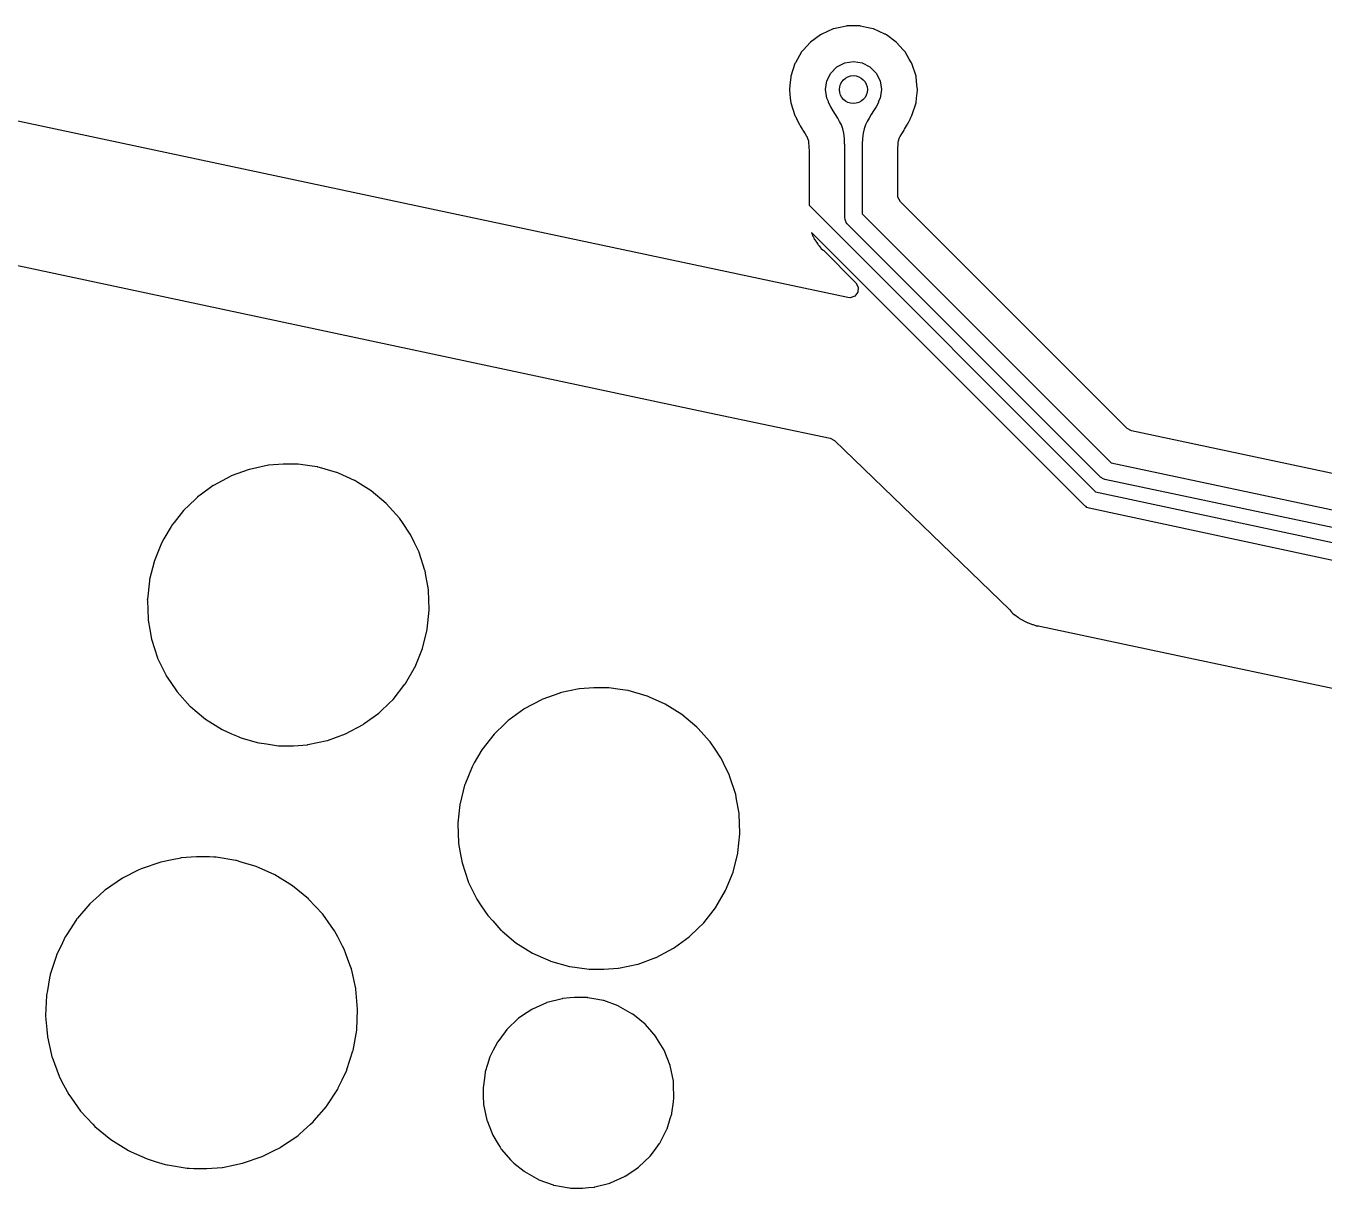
# Model space of a CAD drawing. Extents: x 1.4 to 9.87, y -6.25 to -1.8.
# Drawn here: x 4.173 to 4.902, y -3.064 to -2.411 of the extents above; entities that cross this region are included whole.
import ezdxf

# ---------------------------------------------------------------- set-up
doc = ezdxf.new("R2010")
doc.units = 0
doc.header["$MEASUREMENT"] = 0
doc.layers.add('BLACK', color=7, linetype='CONTINUOUS')

msp = doc.modelspace()

# ---------------------------------------------------------------- linework, layer by layer
at = {"layer": 'BLACK', "linetype": 'CONTINUOUS'}
for p, q in [((4.62641, -2.41299), (4.62001, -2.41584)), ((4.62664, -2.41288), (4.62641, -2.41299)), ((4.62641, -2.41299), (4.62641, -2.41299)), ((4.63032, -2.4121), (4.62664, -2.41288)), ((4.63374, -2.41138), (4.63032, -2.4121)), ((4.634, -2.41132), (4.63374, -2.41138)), ((4.63374, -2.41138), (4.63374, -2.41138)), ((4.64152, -2.41132), (4.634, -2.41132)), ((4.64177, -2.41138), (4.64152, -2.41132)), ((4.64519, -2.4121), (4.64177, -2.41138)), ((4.64177, -2.41138), (4.64177, -2.41138)), ((4.64887, -2.41288), (4.64519, -2.4121)), ((4.64911, -2.41299), (4.64887, -2.41288)), ((4.6555, -2.41584), (4.64911, -2.41299)), ((4.64911, -2.41299), (4.64911, -2.41299)), ((4.61352, -2.42056), (4.60974, -2.42475)), ((4.61369, -2.42036), (4.61352, -2.42056)), ((4.61352, -2.42056), (4.61352, -2.42056)), ((4.61919, -2.41637), (4.61369, -2.42036)), ((4.61957, -2.4161), (4.61919, -2.41637)), ((4.61978, -2.41594), (4.61957, -2.4161)), ((4.61957, -2.4161), (4.61957, -2.4161)), ((4.62001, -2.41584), (4.61978, -2.41594)), ((4.62001, -2.41584), (4.62001, -2.41584)), ((4.65574, -2.41594), (4.6555, -2.41584)), ((4.6555, -2.41584), (4.6555, -2.41584)), ((4.65595, -2.4161), (4.65574, -2.41594)), ((4.65632, -2.41637), (4.65595, -2.4161)), ((4.65595, -2.4161), (4.65595, -2.4161)), ((4.66182, -2.42036), (4.65632, -2.41637)), ((4.662, -2.42056), (4.66182, -2.42036)), ((4.66577, -2.42475), (4.662, -2.42056)), ((4.662, -2.42056), (4.662, -2.42056)), ((4.60866, -2.42595), (4.60637, -2.42992)), ((4.60974, -2.42475), (4.60866, -2.42595)), ((4.66685, -2.42595), (4.66577, -2.42475)), ((4.66915, -2.42992), (4.66685, -2.42595)), ((4.6049, -2.43246), (4.60258, -2.43961)), ((4.6052, -2.43195), (4.6049, -2.43246)), ((4.60637, -2.42992), (4.6052, -2.43195)), ((4.62502, -2.43783), (4.6285, -2.43435)), ((4.6285, -2.43435), (4.63289, -2.43211)), ((4.63289, -2.43211), (4.63776, -2.43134)), ((4.63776, -2.43134), (4.64262, -2.43211)), ((4.64262, -2.43211), (4.64701, -2.43435)), ((4.64701, -2.43435), (4.6505, -2.43783)), ((4.67032, -2.43195), (4.66915, -2.42992)), ((4.67061, -2.43246), (4.67032, -2.43195)), ((4.67294, -2.43961), (4.67061, -2.43246)), ((4.60255, -2.43987), (4.60206, -2.44457)), ((4.60258, -2.43961), (4.60255, -2.43987)), ((4.60255, -2.43987), (4.60255, -2.43987)), ((4.62201, -2.44709), (4.62278, -2.44222)), ((4.62278, -2.44222), (4.62502, -2.43783)), ((4.6505, -2.43783), (4.65274, -2.44222)), ((4.65274, -2.44222), (4.65351, -2.44709)), ((4.67296, -2.43987), (4.67294, -2.43961)), ((4.67346, -2.44457), (4.67296, -2.43987)), ((4.67296, -2.43987), (4.67296, -2.43987)), ((4.40948, -2.51612), (4.09897, -2.45012)), ((4.60206, -2.44457), (4.60179, -2.44709)), ((4.60179, -2.44709), (4.60182, -2.44735)), ((4.60182, -2.44735), (4.6023, -2.45187)), ((4.62278, -2.45196), (4.62201, -2.44709)), ((4.65351, -2.44709), (4.65274, -2.45196)), ((4.67322, -2.45187), (4.6737, -2.44735)), ((4.67372, -2.44709), (4.67346, -2.44457)), ((4.6737, -2.44735), (4.67372, -2.44709)), ((4.6023, -2.45187), (4.60258, -2.45457)), ((4.60258, -2.45457), (4.6049, -2.46172)), ((4.62374, -2.45384), (4.62278, -2.45196)), ((4.62371, -2.4539), (4.62374, -2.45384)), ((4.62374, -2.45425), (4.62371, -2.4539)), ((4.62501, -2.4567), (4.62374, -2.45425)), ((4.62502, -2.45672), (4.62501, -2.4567)), ((4.6264, -2.45905), (4.62502, -2.45672)), ((4.65049, -2.45672), (4.64912, -2.45905)), ((4.6505, -2.4567), (4.65049, -2.45672)), ((4.65178, -2.45425), (4.6505, -2.4567)), ((4.65274, -2.45196), (4.65176, -2.45387)), ((4.65176, -2.45387), (4.65183, -2.45404)), ((4.65183, -2.45404), (4.65178, -2.45425)), ((4.67061, -2.46172), (4.67294, -2.45457)), ((4.67294, -2.45457), (4.67322, -2.45187)), ((4.6049, -2.46172), (4.60527, -2.46235)), ((4.60527, -2.46235), (4.60531, -2.46241)), ((4.60531, -2.46241), (4.60569, -2.46325)), ((4.60569, -2.46325), (4.60581, -2.46358)), ((4.60581, -2.46358), (4.60708, -2.46603)), ((4.62641, -2.45907), (4.6264, -2.45905)), ((4.62771, -2.46114), (4.62641, -2.45907)), ((4.62893, -2.46306), (4.62771, -2.46114)), ((4.63002, -2.46495), (4.62893, -2.46306)), ((4.63097, -2.46693), (4.63002, -2.46495)), ((4.64549, -2.46495), (4.64454, -2.46693)), ((4.64659, -2.46306), (4.64549, -2.46495)), ((4.6478, -2.46114), (4.64659, -2.46306)), ((4.64911, -2.45907), (4.6478, -2.46114)), ((4.6478, -2.46114), (4.6478, -2.46114)), ((4.6478, -2.46114), (4.6478, -2.46114)), ((4.64912, -2.45905), (4.64911, -2.45907)), ((4.66844, -2.46602), (4.66964, -2.46371)), ((4.66964, -2.46371), (4.66971, -2.46358)), ((4.66971, -2.46358), (4.66976, -2.46345)), ((4.66976, -2.46345), (4.66991, -2.46306)), ((4.66976, -2.46345), (4.66976, -2.46345)), ((4.66991, -2.46306), (4.67025, -2.46235)), ((4.67025, -2.46235), (4.67048, -2.46194)), ((4.67048, -2.46194), (4.67061, -2.46172)), ((4.67048, -2.46194), (4.67048, -2.46194)), ((4.60708, -2.46603), (4.60733, -2.46649)), ((4.60733, -2.46649), (4.60734, -2.46651)), ((4.60734, -2.46651), (4.6076, -2.46697)), ((4.6076, -2.46697), (4.6076, -2.46697)), ((4.6076, -2.46697), (4.6076, -2.46697)), ((4.6076, -2.46697), (4.60788, -2.46745)), ((4.60788, -2.46745), (4.60897, -2.4693)), ((4.60897, -2.4693), (4.60898, -2.46931)), ((4.60898, -2.46931), (4.60898, -2.46931)), ((4.60898, -2.46931), (4.60916, -2.46962)), ((4.60916, -2.46962), (4.60917, -2.46964)), ((4.60917, -2.46964), (4.60918, -2.46965)), ((4.60918, -2.46965), (4.60931, -2.46986)), ((4.60931, -2.46986), (4.61062, -2.47193)), ((4.61062, -2.47193), (4.61062, -2.47194)), ((4.61062, -2.47194), (4.61147, -2.47327)), ((4.63175, -2.46912), (4.63097, -2.46693)), ((4.63234, -2.47165), (4.63175, -2.46912)), ((4.63271, -2.47463), (4.63234, -2.47165)), ((4.64318, -2.47165), (4.64281, -2.47463)), ((4.64376, -2.46912), (4.64318, -2.47165)), ((4.64454, -2.46693), (4.64376, -2.46912)), ((4.66394, -2.47345), (4.66489, -2.47194)), ((4.66489, -2.47194), (4.6649, -2.47193)), ((4.66489, -2.47194), (4.66489, -2.47194)), ((4.6649, -2.47193), (4.66495, -2.47185)), ((4.66495, -2.47185), (4.6662, -2.46986)), ((4.6662, -2.46986), (4.66621, -2.46986)), ((4.66621, -2.46985), (4.66635, -2.46963)), ((4.66621, -2.46986), (4.66621, -2.46985)), ((4.66635, -2.46963), (4.66636, -2.46962)), ((4.66635, -2.46963), (4.66635, -2.46963)), ((4.66636, -2.46962), (4.66654, -2.4693)), ((4.66654, -2.4693), (4.66763, -2.46745)), ((4.66763, -2.46745), (4.66791, -2.46697)), ((4.66791, -2.46697), (4.66791, -2.46697)), ((4.66791, -2.46697), (4.66792, -2.46697)), ((4.66792, -2.46697), (4.66818, -2.46651)), ((4.66818, -2.46651), (4.66819, -2.46649)), ((4.66819, -2.46649), (4.66844, -2.46603)), ((4.66844, -2.46603), (4.66844, -2.46602)), ((4.66844, -2.46602), (4.66844, -2.46602)), ((4.61147, -2.47327), (4.61158, -2.47345)), ((4.61158, -2.47345), (4.61168, -2.47361)), ((4.61168, -2.47361), (4.61185, -2.47391)), ((4.61185, -2.47391), (4.61248, -2.47579)), ((4.61248, -2.47579), (4.61251, -2.47603)), ((4.61251, -2.47603), (4.61254, -2.47646)), ((4.61254, -2.47646), (4.61258, -2.47741)), ((4.61258, -2.47741), (4.61262, -2.47848)), ((4.61262, -2.47848), (4.61262, -2.47853)), ((4.61262, -2.47853), (4.61262, -2.47853)), ((4.61262, -2.47853), (4.61275, -2.48009)), ((4.61275, -2.48009), (4.61276, -2.48027)), ((4.61276, -2.48027), (4.61276, -2.48027)), ((4.61276, -2.48027), (4.61282, -2.48089)), ((4.63271, -2.47464), (4.63271, -2.47463)), ((4.63282, -2.47775), (4.63271, -2.47464)), ((4.63284, -2.47778), (4.63282, -2.47775)), ((4.63284, -2.51895), (4.63284, -2.47778)), ((4.6427, -2.47775), (4.64268, -2.47778)), ((4.64268, -2.47778), (4.64268, -2.51691)), ((4.64281, -2.47464), (4.6427, -2.47775)), ((4.64281, -2.47463), (4.64281, -2.47464)), ((4.6627, -2.48003), (4.66278, -2.47914)), ((4.6627, -2.50657), (4.6627, -2.48003)), ((4.66278, -2.47914), (4.66287, -2.47865)), ((4.66287, -2.47865), (4.6629, -2.47848)), ((4.66287, -2.47865), (4.66287, -2.47865)), ((4.6629, -2.47848), (4.66292, -2.47801)), ((4.66292, -2.47801), (4.66297, -2.47646)), ((4.66297, -2.47646), (4.66301, -2.47603)), ((4.66301, -2.47603), (4.66304, -2.47579)), ((4.66304, -2.47579), (4.66367, -2.47391)), ((4.66367, -2.47391), (4.66384, -2.47361)), ((4.66384, -2.47361), (4.66394, -2.47345)), ((4.61282, -2.48089), (4.61282, -2.51208)), ((4.66281, -2.50762), (4.6627, -2.50657)), ((4.66415, -2.51007), (4.66281, -2.50762)), ((4.63461, -2.56397), (4.40948, -2.51612)), ((4.61282, -2.51208), (4.77381, -2.67307)), ((4.69796, -2.54389), (4.66415, -2.51007)), ((4.06494, -2.52407), (4.55691, -2.62864)), ((4.63318, -2.52011), (4.63284, -2.51895)), ((4.63343, -2.5213), (4.63318, -2.52011)), ((4.63359, -2.5215), (4.63343, -2.5213)), ((4.63362, -2.52161), (4.63359, -2.5215)), ((4.63375, -2.52173), (4.63362, -2.52161)), ((4.63428, -2.52243), (4.63375, -2.52173)), ((4.77669, -2.66484), (4.63428, -2.52243)), ((4.64268, -2.51691), (4.78261, -2.65685)), ((4.76788, -2.68106), (4.61425, -2.52743)), ((4.61425, -2.52743), (4.61469, -2.52893)), ((4.61469, -2.52893), (4.61485, -2.5292)), ((4.61485, -2.5292), (4.61509, -2.52962)), ((4.61509, -2.52962), (4.61543, -2.53032)), ((4.61543, -2.53032), (4.61573, -2.53106)), ((4.61573, -2.53106), (4.61591, -2.53131)), ((4.61591, -2.53131), (4.61591, -2.53131)), ((4.61591, -2.53131), (4.61675, -2.53247)), ((4.61675, -2.53247), (4.61701, -2.53286)), ((4.61701, -2.53286), (4.61768, -2.534)), ((4.61768, -2.534), (4.61789, -2.53436)), ((4.61789, -2.53436), (4.61846, -2.53492)), ((4.61846, -2.53492), (4.61896, -2.53551)), ((4.61896, -2.53551), (4.61943, -2.53616)), ((4.61943, -2.53616), (4.61967, -2.53636)), ((4.61967, -2.53636), (4.61967, -2.53636)), ((4.61967, -2.53636), (4.62077, -2.53727)), ((4.62077, -2.53727), (4.62112, -2.53758)), ((4.62112, -2.53758), (4.63915, -2.55561)), ((4.76002, -2.60595), (4.69796, -2.54389)), ((4.63915, -2.55561), (4.64049, -2.55807)), ((4.64049, -2.55807), (4.64029, -2.56085)), ((4.63599, -2.56407), (4.63461, -2.56397)), ((4.63861, -2.56309), (4.63599, -2.56407)), ((4.64029, -2.56085), (4.63861, -2.56309)), ((4.79153, -2.63745), (4.76002, -2.60595)), ((4.55691, -2.62864), (4.62463, -2.64304)), ((4.79401, -2.6388), (4.79153, -2.63745)), ((5.33204, -2.75294), (4.79401, -2.6388)), ((4.62463, -2.64304), (4.62705, -2.64432)), ((4.62705, -2.64432), (4.72562, -2.73953)), ((4.29815, -2.66057), (4.28808, -2.66423)), ((4.29831, -2.66051), (4.29815, -2.66057)), ((4.29815, -2.66057), (4.29815, -2.66057)), ((4.30913, -2.65821), (4.29831, -2.66051)), ((4.3093, -2.6582), (4.30913, -2.65821)), ((4.31731, -2.65764), (4.3093, -2.6582)), ((4.3093, -2.6582), (4.3093, -2.6582)), ((4.3174, -2.65763), (4.31731, -2.65764)), ((4.31731, -2.65764), (4.31731, -2.65764)), ((4.32569, -2.65763), (4.3174, -2.65763)), ((4.33229, -2.65856), (4.32569, -2.65763)), ((4.33647, -2.65915), (4.33229, -2.65856)), ((4.33664, -2.65917), (4.33647, -2.65915)), ((4.33647, -2.65915), (4.33647, -2.65915)), ((4.33681, -2.65922), (4.33664, -2.65917)), ((4.33762, -2.65945), (4.33681, -2.65922)), ((4.33681, -2.65922), (4.33681, -2.65922)), ((4.34727, -2.66222), (4.33762, -2.65945)), ((4.34743, -2.66229), (4.34727, -2.66222)), ((4.34829, -2.66267), (4.34743, -2.66229)), ((4.34743, -2.66229), (4.34743, -2.66229)), ((4.35737, -2.66672), (4.34829, -2.66267)), ((4.78261, -2.65685), (5.33051, -2.77308)), ((4.27801, -2.66959), (4.27062, -2.67496)), ((4.27815, -2.66948), (4.27801, -2.66959)), ((4.27801, -2.66959), (4.27801, -2.66959)), ((4.28792, -2.66429), (4.27815, -2.66948)), ((4.28808, -2.66423), (4.28792, -2.66429)), ((4.28808, -2.66423), (4.28808, -2.66423)), ((4.35752, -2.66681), (4.35737, -2.66672)), ((4.35931, -2.66793), (4.35752, -2.66681)), ((4.36675, -2.67258), (4.35931, -2.66793)), ((4.77731, -2.66518), (4.77669, -2.66484)), ((4.77782, -2.66568), (4.77731, -2.66518)), ((4.77909, -2.66615), (4.77782, -2.66568)), ((4.77912, -2.66617), (4.77909, -2.66615)), ((4.77913, -2.66617), (4.77912, -2.66617)), ((4.77914, -2.66617), (4.77913, -2.66617)), ((5.32897, -2.78282), (4.77914, -2.66617)), ((4.26796, -2.67719), (4.26125, -2.68367)), ((4.26908, -2.6761), (4.26796, -2.67719)), ((4.26921, -2.67598), (4.26908, -2.6761)), ((4.26908, -2.6761), (4.26908, -2.6761)), ((4.27062, -2.67496), (4.26921, -2.67598)), ((4.37522, -2.67969), (4.36675, -2.67258)), ((4.77381, -2.67307), (5.31688, -2.78946)), ((4.26125, -2.68367), (4.25604, -2.69034)), ((4.38262, -2.6879), (4.37522, -2.67969)), ((4.7685, -2.6814), (4.76788, -2.68106)), ((4.76901, -2.6819), (4.7685, -2.6814)), ((4.7703, -2.68238), (4.76901, -2.6819)), ((4.77031, -2.68239), (4.7703, -2.68238)), ((4.77032, -2.68239), (4.77031, -2.68239)), ((4.77033, -2.68239), (4.77032, -2.68239)), ((5.31482, -2.79909), (4.77033, -2.68239)), ((4.25604, -2.69034), (4.25479, -2.69194)), ((4.38426, -2.69034), (4.38262, -2.6879)), ((4.38871, -2.69693), (4.38426, -2.69034)), ((4.25436, -2.69253), (4.25027, -2.69961)), ((4.25444, -2.69238), (4.25436, -2.69253)), ((4.25436, -2.69253), (4.25436, -2.69253)), ((4.25479, -2.69194), (4.25444, -2.69238)), ((4.38881, -2.69707), (4.38871, -2.69693)), ((4.38871, -2.69693), (4.38871, -2.69693)), ((4.39112, -2.70181), (4.38881, -2.69707)), ((4.24891, -2.70196), (4.24477, -2.71221)), ((4.25027, -2.69961), (4.24891, -2.70196)), ((4.39351, -2.70672), (4.39112, -2.70181)), ((4.24473, -2.71238), (4.24222, -2.72244)), ((4.24477, -2.71221), (4.24473, -2.71238)), ((4.24473, -2.71238), (4.24473, -2.71238)), ((4.39366, -2.70701), (4.39351, -2.70672)), ((4.39371, -2.70718), (4.39366, -2.70701)), ((4.39698, -2.71725), (4.39371, -2.70718)), ((4.39707, -2.71753), (4.39698, -2.71725)), ((4.39753, -2.72013), (4.39707, -2.71753)), ((4.39891, -2.72797), (4.39753, -2.72013)), ((4.24208, -2.72311), (4.24099, -2.73347)), ((4.2421, -2.72294), (4.24208, -2.72311)), ((4.24208, -2.72311), (4.24208, -2.72311)), ((4.24222, -2.72244), (4.2421, -2.72294)), ((4.39899, -2.72842), (4.39891, -2.72797)), ((4.24099, -2.73347), (4.24094, -2.73394)), ((4.24094, -2.73394), (4.24095, -2.73411)), ((4.24095, -2.73411), (4.24132, -2.74472)), ((4.24095, -2.73411), (4.24095, -2.73411)), ((4.399, -2.72859), (4.39899, -2.72842)), ((4.39937, -2.73914), (4.399, -2.72859)), ((4.399, -2.72859), (4.399, -2.72859)), ((4.39825, -2.75025), (4.39936, -2.73965)), ((4.39936, -2.73965), (4.39938, -2.73947)), ((4.39936, -2.73965), (4.39936, -2.73965)), ((4.39938, -2.73947), (4.39937, -2.73914)), ((4.72562, -2.73953), (4.72617, -2.74015)), ((4.72617, -2.74015), (4.72652, -2.74063)), ((4.72652, -2.74063), (4.72652, -2.74063)), ((4.72652, -2.74063), (4.72663, -2.74078)), ((4.72663, -2.74078), (4.72677, -2.74092)), ((4.72677, -2.74092), (4.72677, -2.74092)), ((4.72677, -2.74092), (4.72685, -2.741)), ((4.72685, -2.741), (4.72685, -2.741)), ((4.72685, -2.741), (4.72698, -2.74113)), ((4.72698, -2.74113), (4.72714, -2.74124)), ((4.72714, -2.74124), (4.72714, -2.74124)), ((4.72714, -2.74124), (4.72816, -2.74198)), ((4.72816, -2.74198), (4.72816, -2.74198)), ((4.72816, -2.74198), (4.72817, -2.74199)), ((4.72817, -2.74199), (4.72817, -2.74199)), ((4.72817, -2.74199), (4.72817, -2.74199)), ((4.72817, -2.74199), (4.72833, -2.7421)), ((4.72833, -2.7421), (4.72852, -2.74225)), ((4.72852, -2.74225), (4.73049, -2.74383)), ((4.24132, -2.74472), (4.24133, -2.74499)), ((4.24133, -2.74499), (4.24136, -2.74516)), ((4.24136, -2.74516), (4.24136, -2.74516)), ((4.24136, -2.74516), (4.24228, -2.75042)), ((4.73049, -2.74383), (4.73111, -2.74432)), ((4.73111, -2.74432), (4.73571, -2.74677)), ((4.73571, -2.74677), (4.73593, -2.74684)), ((4.73593, -2.74684), (4.73841, -2.74762)), ((4.73841, -2.74762), (4.73876, -2.74774)), ((4.73876, -2.74774), (4.74018, -2.7483)), ((4.74018, -2.7483), (4.74037, -2.74834)), ((4.74037, -2.74834), (4.74037, -2.74834)), ((4.74037, -2.74834), (4.74048, -2.74837)), ((4.74048, -2.74837), (4.74048, -2.74837)), ((4.74048, -2.74837), (4.74066, -2.74841)), ((4.74066, -2.74841), (4.74085, -2.74842)), ((4.74085, -2.74842), (4.74085, -2.74842)), ((4.74085, -2.74842), (4.74154, -2.74847)), ((4.74154, -2.74847), (4.74176, -2.74848)), ((4.74176, -2.74848), (4.74246, -2.74858)), ((4.74246, -2.74858), (4.82625, -2.76639)), ((4.24228, -2.75042), (4.24325, -2.75588)), ((4.24325, -2.75588), (4.24666, -2.7664)), ((4.39561, -2.76094), (4.39818, -2.75064)), ((4.39818, -2.75064), (4.39822, -2.75047)), ((4.39818, -2.75064), (4.39818, -2.75064)), ((4.39822, -2.75047), (4.39825, -2.75025)), ((4.39141, -2.77146), (4.39555, -2.7612)), ((4.39555, -2.7612), (4.39561, -2.76094)), ((4.24666, -2.7664), (4.24674, -2.76656)), ((4.24674, -2.76656), (4.24674, -2.76656)), ((4.24674, -2.76656), (4.24785, -2.76884)), ((4.24785, -2.76884), (4.25151, -2.77634)), ((4.38596, -2.78088), (4.39112, -2.77196)), ((4.39112, -2.77196), (4.39141, -2.77146)), ((4.82625, -2.76639), (5.29612, -2.86626)), ((4.25151, -2.77634), (4.25161, -2.77648)), ((4.25161, -2.77648), (4.25161, -2.77648)), ((4.25161, -2.77648), (4.25374, -2.77965)), ((4.25374, -2.77965), (4.2577, -2.78551)), ((4.2577, -2.78551), (4.2651, -2.79373)), ((4.37907, -2.78975), (4.3857, -2.78126)), ((4.3857, -2.78126), (4.38577, -2.78117)), ((4.38577, -2.78117), (4.38588, -2.78103)), ((4.38577, -2.78117), (4.38577, -2.78117)), ((4.38588, -2.78103), (4.38596, -2.78088)), ((4.38596, -2.78088), (4.38596, -2.78088)), ((4.47269, -2.78622), (4.46262, -2.78988)), ((4.47285, -2.78616), (4.47269, -2.78622)), ((4.47269, -2.78622), (4.47269, -2.78622)), ((4.48367, -2.78386), (4.47285, -2.78616)), ((4.48384, -2.78385), (4.48367, -2.78386)), ((4.49185, -2.78329), (4.48384, -2.78385)), ((4.48384, -2.78385), (4.48384, -2.78385)), ((4.49194, -2.78328), (4.49185, -2.78329)), ((4.49185, -2.78329), (4.49185, -2.78329)), ((4.50023, -2.78328), (4.49194, -2.78328)), ((4.50671, -2.78419), (4.50023, -2.78328)), ((4.51101, -2.7848), (4.50671, -2.78419)), ((4.51118, -2.78482), (4.51101, -2.7848)), ((4.51101, -2.7848), (4.51101, -2.7848)), ((4.52181, -2.78787), (4.51118, -2.78482)), ((4.2651, -2.79373), (4.26523, -2.79384)), ((4.26523, -2.79384), (4.26523, -2.79384)), ((4.26523, -2.79384), (4.26776, -2.79597)), ((4.37207, -2.79651), (4.37665, -2.79208)), ((4.37665, -2.79208), (4.37907, -2.78975)), ((4.46246, -2.78994), (4.45269, -2.79513)), ((4.46262, -2.78988), (4.46246, -2.78994)), ((4.46262, -2.78988), (4.46262, -2.78988)), ((4.52197, -2.78794), (4.52181, -2.78787)), ((4.52317, -2.78848), (4.52197, -2.78794)), ((4.52197, -2.78794), (4.52197, -2.78794)), ((4.53191, -2.79237), (4.52317, -2.78848)), ((4.54129, -2.79823), (4.53191, -2.79237)), ((4.26776, -2.79597), (4.27357, -2.80084)), ((4.27357, -2.80084), (4.28295, -2.8067)), ((4.36289, -2.8034), (4.37097, -2.79753)), ((4.37097, -2.79753), (4.37111, -2.79743)), ((4.37097, -2.79753), (4.37097, -2.79753)), ((4.37111, -2.79743), (4.37207, -2.79651)), ((4.44424, -2.80128), (4.44375, -2.80163)), ((4.45255, -2.79523), (4.44424, -2.80128)), ((4.45269, -2.79513), (4.45255, -2.79523)), ((4.45255, -2.79523), (4.45255, -2.79523)), ((4.54976, -2.80534), (4.54129, -2.79823)), ((4.28295, -2.8067), (4.28821, -2.80904)), ((4.3524, -2.80912), (4.36217, -2.80393)), ((4.36217, -2.80393), (4.36289, -2.8034)), ((4.44204, -2.80328), (4.43579, -2.80932)), ((4.44362, -2.80175), (4.44204, -2.80328)), ((4.44375, -2.80163), (4.44362, -2.80175)), ((4.44362, -2.80175), (4.44362, -2.80175)), ((4.55051, -2.80617), (4.54976, -2.80534)), ((4.55693, -2.81329), (4.55051, -2.80617)), ((4.28821, -2.80904), (4.29194, -2.8107)), ((4.29194, -2.8107), (4.29305, -2.81119)), ((4.29305, -2.81119), (4.29427, -2.81154)), ((4.29427, -2.81154), (4.3027, -2.81396)), ((4.3027, -2.81396), (4.30368, -2.81424)), ((4.30368, -2.81424), (4.30385, -2.81427)), ((4.30385, -2.81427), (4.30385, -2.81427)), ((4.30385, -2.81427), (4.3079, -2.81484)), ((4.3079, -2.81484), (4.31463, -2.81578)), ((4.31463, -2.81578), (4.32292, -2.81578)), ((4.32292, -2.81578), (4.32301, -2.81578)), ((4.32301, -2.81578), (4.33102, -2.81522)), ((4.32301, -2.81578), (4.32301, -2.81578)), ((4.33102, -2.81522), (4.33119, -2.8152)), ((4.33102, -2.81522), (4.33102, -2.81522)), ((4.33119, -2.8152), (4.34201, -2.8129)), ((4.34201, -2.8129), (4.34217, -2.81285)), ((4.34217, -2.81285), (4.35224, -2.80918)), ((4.34217, -2.81285), (4.34217, -2.81285)), ((4.35224, -2.80918), (4.3524, -2.80912)), ((4.35224, -2.80918), (4.35224, -2.80918)), ((4.43579, -2.80932), (4.42898, -2.81803)), ((4.55716, -2.81355), (4.55693, -2.81329)), ((4.56004, -2.81782), (4.55716, -2.81355)), ((4.4289, -2.81818), (4.42466, -2.82551)), ((4.42898, -2.81803), (4.4289, -2.81818)), ((4.4289, -2.81818), (4.4289, -2.81818)), ((4.56325, -2.82258), (4.56004, -2.81782)), ((4.56335, -2.82272), (4.56325, -2.82258)), ((4.56325, -2.82258), (4.56325, -2.82258)), ((4.56472, -2.82553), (4.56335, -2.82272)), ((4.42345, -2.82761), (4.41931, -2.83786)), ((4.42466, -2.82551), (4.42345, -2.82761)), ((4.56811, -2.83249), (4.56472, -2.82553)), ((4.5682, -2.83266), (4.56811, -2.83249)), ((4.57161, -2.84318), (4.5682, -2.83266)), ((4.41927, -2.83803), (4.41673, -2.8482)), ((4.41931, -2.83786), (4.41927, -2.83803)), ((4.41927, -2.83803), (4.41927, -2.83803)), ((4.57212, -2.84603), (4.57161, -2.84318)), ((4.41662, -2.84876), (4.4155, -2.85942)), ((4.41664, -2.84859), (4.41662, -2.84876)), ((4.41662, -2.84876), (4.41662, -2.84876)), ((4.41673, -2.8482), (4.41664, -2.84859)), ((4.57348, -2.85375), (4.57212, -2.84603)), ((4.4155, -2.85942), (4.41548, -2.85959)), ((4.41548, -2.85959), (4.41549, -2.85976)), ((4.57353, -2.85407), (4.57348, -2.85375)), ((4.57354, -2.85424), (4.57353, -2.85407)), ((4.57391, -2.86495), (4.57354, -2.85424)), ((4.57354, -2.85424), (4.57354, -2.85424)), ((4.41549, -2.85976), (4.41586, -2.87042)), ((4.41549, -2.85976), (4.41549, -2.85976)), ((4.57279, -2.87589), (4.5739, -2.86529)), ((4.5739, -2.86529), (4.57392, -2.86512)), ((4.5739, -2.86529), (4.5739, -2.86529)), ((4.57392, -2.86512), (4.57391, -2.86495)), ((4.41586, -2.87042), (4.41587, -2.87064)), ((4.41587, -2.87064), (4.4159, -2.87081)), ((4.4159, -2.87081), (4.4159, -2.87081)), ((4.4159, -2.87081), (4.41697, -2.8769)), ((4.24846, -2.88119), (4.23747, -2.88498)), ((4.25482, -2.87991), (4.24846, -2.88119)), ((4.25969, -2.87893), (4.25482, -2.87991)), ((4.25986, -2.8789), (4.25969, -2.87893)), ((4.25969, -2.87893), (4.25969, -2.87893)), ((4.26851, -2.87832), (4.25986, -2.8789)), ((4.27577, -2.87832), (4.26851, -2.87832)), ((4.27582, -2.87832), (4.27577, -2.87832)), ((4.27583, -2.87832), (4.27582, -2.87832)), ((4.27839, -2.87844), (4.27583, -2.87832)), ((4.27941, -2.87849), (4.27839, -2.87844)), ((4.27954, -2.87851), (4.27941, -2.87849)), ((4.29073, -2.88028), (4.27954, -2.87851)), ((4.27954, -2.87851), (4.27954, -2.87851)), ((4.29089, -2.8803), (4.29073, -2.88028)), ((4.29073, -2.88028), (4.29073, -2.88028)), ((4.29105, -2.88035), (4.29089, -2.8803)), ((4.29376, -2.88116), (4.29105, -2.88035)), ((4.29105, -2.88035), (4.29105, -2.88035)), ((4.30203, -2.88363), (4.29376, -2.88116)), ((4.41697, -2.8769), (4.41779, -2.88153)), ((4.41779, -2.88153), (4.4212, -2.89205)), ((4.57013, -2.88668), (4.57272, -2.87629)), ((4.57272, -2.87629), (4.57276, -2.87612)), ((4.57272, -2.87629), (4.57272, -2.87629)), ((4.57276, -2.87612), (4.57279, -2.87589)), ((4.23584, -2.88579), (4.22733, -2.89005)), ((4.23747, -2.88498), (4.23584, -2.88579)), ((4.31264, -2.88839), (4.30203, -2.88363)), ((4.32252, -2.89452), (4.31264, -2.88839)), ((4.56595, -2.8971), (4.57009, -2.88685)), ((4.57009, -2.88685), (4.57013, -2.88668)), ((4.22707, -2.89018), (4.21745, -2.89672)), ((4.22733, -2.89005), (4.22707, -2.89018)), ((4.3315, -2.9019), (4.32252, -2.89452)), ((4.4212, -2.89205), (4.42128, -2.89221)), ((4.42128, -2.89221), (4.42128, -2.89221)), ((4.42128, -2.89221), (4.42241, -2.89452)), ((4.42241, -2.89452), (4.42605, -2.90199)), ((4.21385, -2.89994), (4.20879, -2.90447)), ((4.21733, -2.89683), (4.21385, -2.89994)), ((4.21745, -2.89672), (4.21733, -2.89683)), ((4.21733, -2.89683), (4.21733, -2.89683)), ((4.33161, -2.90202), (4.3315, -2.9019)), ((4.33932, -2.91028), (4.33161, -2.90202)), ((4.42605, -2.90199), (4.42615, -2.90213)), ((4.42615, -2.90213), (4.42615, -2.90213)), ((4.42615, -2.90213), (4.42859, -2.90576)), ((4.5605, -2.90653), (4.56586, -2.89725)), ((4.56586, -2.89725), (4.56595, -2.8971)), ((4.20868, -2.90459), (4.20171, -2.91273)), ((4.20879, -2.90447), (4.20868, -2.90459)), ((4.20868, -2.90459), (4.20868, -2.90459)), ((4.33943, -2.9104), (4.33932, -2.91028)), ((4.33932, -2.91028), (4.33932, -2.91028)), ((4.33953, -2.91054), (4.33943, -2.9104)), ((4.34427, -2.91721), (4.33953, -2.91054)), ((4.33953, -2.91054), (4.33953, -2.91054)), ((4.42859, -2.90576), (4.43224, -2.91116)), ((4.55361, -2.9154), (4.56023, -2.90692)), ((4.56023, -2.90692), (4.56031, -2.90682)), ((4.56031, -2.90682), (4.56042, -2.90668)), ((4.56031, -2.90682), (4.56031, -2.90682)), ((4.56042, -2.90668), (4.5605, -2.90653)), ((4.5605, -2.90653), (4.5605, -2.90653)), ((4.20113, -2.91343), (4.19563, -2.92191)), ((4.20122, -2.9133), (4.20113, -2.91343)), ((4.20113, -2.91343), (4.20113, -2.91343)), ((4.20171, -2.91273), (4.20122, -2.9133)), ((4.34617, -2.91988), (4.34427, -2.91721)), ((4.43224, -2.91116), (4.43235, -2.91129)), ((4.43235, -2.91129), (4.43235, -2.91129)), ((4.43235, -2.91129), (4.43504, -2.91427)), ((4.43504, -2.91427), (4.43964, -2.91938)), ((4.55039, -2.9185), (4.55361, -2.9154)), ((4.19482, -2.9232), (4.19318, -2.92664)), ((4.19489, -2.92305), (4.19482, -2.9232)), ((4.19482, -2.9232), (4.19482, -2.9232)), ((4.19563, -2.92191), (4.19489, -2.92305)), ((4.34795, -2.92326), (4.34617, -2.91988)), ((4.3507, -2.92848), (4.34795, -2.92326)), ((4.43964, -2.91938), (4.43977, -2.91949)), ((4.43977, -2.91949), (4.43977, -2.91949)), ((4.43977, -2.91949), (4.44041, -2.92002)), ((4.44041, -2.92002), (4.44811, -2.92649)), ((4.5372, -2.92922), (4.54551, -2.92318)), ((4.54551, -2.92318), (4.54565, -2.92308)), ((4.54551, -2.92318), (4.54551, -2.92318)), ((4.54565, -2.92308), (4.54583, -2.92291)), ((4.54583, -2.92291), (4.55039, -2.9185)), ((4.19318, -2.92664), (4.1899, -2.93355)), ((4.35159, -2.93016), (4.3507, -2.92848)), ((4.35349, -2.93533), (4.35159, -2.93016)), ((4.44811, -2.92649), (4.45749, -2.93235)), ((4.45749, -2.93235), (4.46346, -2.93501)), ((4.52694, -2.93477), (4.53671, -2.92958)), ((4.53671, -2.92958), (4.5372, -2.92922)), ((4.18985, -2.93371), (4.18643, -2.94435)), ((4.1899, -2.93355), (4.18985, -2.93371)), ((4.18985, -2.93371), (4.18985, -2.93371)), ((4.3554, -2.94053), (4.35349, -2.93533)), ((4.46346, -2.93501), (4.46736, -2.93674)), ((4.46736, -2.93674), (4.46759, -2.93684)), ((4.46759, -2.93684), (4.47822, -2.93989)), ((4.47822, -2.93989), (4.47839, -2.93992)), ((4.50573, -2.94085), (4.51655, -2.93855)), ((4.51655, -2.93855), (4.51671, -2.93849)), ((4.51671, -2.93849), (4.52678, -2.93483)), ((4.51671, -2.93849), (4.51671, -2.93849)), ((4.52678, -2.93483), (4.52694, -2.93477)), ((4.52678, -2.93483), (4.52678, -2.93483)), ((4.18604, -2.94633), (4.18476, -2.95341)), ((4.18635, -2.94462), (4.18604, -2.94633)), ((4.18643, -2.94435), (4.18635, -2.94462)), ((4.3556, -2.94107), (4.3554, -2.94053)), ((4.35564, -2.94123), (4.3556, -2.94107)), ((4.3581, -2.95226), (4.35564, -2.94123)), ((4.35564, -2.94123), (4.35564, -2.94123)), ((4.47839, -2.93992), (4.47839, -2.93992)), ((4.47839, -2.93992), (4.48244, -2.94049)), ((4.48244, -2.94049), (4.48917, -2.94143)), ((4.48917, -2.94143), (4.49746, -2.94143)), ((4.49746, -2.94143), (4.49755, -2.94142)), ((4.49755, -2.94142), (4.50556, -2.94086)), ((4.49755, -2.94142), (4.49755, -2.94142)), ((4.50556, -2.94086), (4.50573, -2.94085)), ((4.50556, -2.94086), (4.50556, -2.94086)), ((4.18476, -2.95341), (4.18429, -2.95606)), ((4.35814, -2.95242), (4.3581, -2.95226)), ((4.35815, -2.95258), (4.35814, -2.95242)), ((4.35913, -2.96379), (4.35815, -2.95258)), ((4.18428, -2.95623), (4.18377, -2.96734)), ((4.18429, -2.95606), (4.18428, -2.95623)), ((4.18428, -2.95623), (4.18428, -2.95623)), ((4.46523, -2.96028), (4.45744, -2.96379)), ((4.46542, -2.9602), (4.46523, -2.96028)), ((4.46523, -2.96028), (4.46523, -2.96028)), ((4.46562, -2.96014), (4.46542, -2.9602)), ((4.47401, -2.95797), (4.46562, -2.96014)), ((4.46562, -2.96014), (4.46562, -2.96014)), ((4.47421, -2.95792), (4.47401, -2.95797)), ((4.47401, -2.95797), (4.47401, -2.95797)), ((4.47442, -2.9579), (4.47421, -2.95792)), ((4.47834, -2.95756), (4.47442, -2.9579)), ((4.47442, -2.9579), (4.47442, -2.9579)), ((4.48098, -2.95734), (4.47834, -2.95756)), ((4.48736, -2.95734), (4.48098, -2.95734)), ((4.48742, -2.95734), (4.48736, -2.95734)), ((4.48762, -2.95735), (4.48742, -2.95734)), ((4.48742, -2.95734), (4.48742, -2.95734)), ((4.48831, -2.95739), (4.48762, -2.95735)), ((4.48848, -2.95741), (4.48831, -2.95739)), ((4.49408, -2.95843), (4.48848, -2.95741)), ((4.48848, -2.95741), (4.48848, -2.95741)), ((4.49705, -2.95896), (4.49408, -2.95843)), ((4.49725, -2.959), (4.49705, -2.95896)), ((4.49705, -2.95896), (4.49705, -2.95896)), ((4.49745, -2.95907), (4.49725, -2.959)), ((4.50559, -2.96203), (4.49745, -2.95907)), ((4.49745, -2.95907), (4.49745, -2.95907)), ((4.18377, -2.96734), (4.18376, -2.96768)), ((4.18376, -2.96768), (4.18377, -2.96784)), ((4.18377, -2.96784), (4.18377, -2.96784)), ((4.18377, -2.96784), (4.18442, -2.97527)), ((4.35864, -2.97532), (4.35914, -2.96417)), ((4.35915, -2.964), (4.35913, -2.96379)), ((4.35914, -2.96417), (4.35915, -2.964)), ((4.35914, -2.96417), (4.35914, -2.96417)), ((4.4496, -2.969), (4.44303, -2.97527)), ((4.4544, -2.96577), (4.4496, -2.969)), ((4.45696, -2.96404), (4.4544, -2.96577)), ((4.45714, -2.96393), (4.45696, -2.96404)), ((4.45696, -2.96404), (4.45696, -2.96404)), ((4.45744, -2.96379), (4.45714, -2.96393)), ((4.50579, -2.9621), (4.50559, -2.96203)), ((4.50559, -2.96203), (4.50559, -2.96203)), ((4.51368, -2.96659), (4.50579, -2.9621)), ((4.51385, -2.96673), (4.51368, -2.96659)), ((4.51769, -2.96988), (4.51385, -2.96673)), ((4.51385, -2.96673), (4.51385, -2.96673)), ((4.18442, -2.97527), (4.18477, -2.97926)), ((4.35657, -2.98706), (4.35863, -2.97562)), ((4.35863, -2.97562), (4.35864, -2.97532)), ((4.44303, -2.97527), (4.44204, -2.97661)), ((4.52071, -2.97235), (4.51769, -2.96988)), ((4.52084, -2.97251), (4.52071, -2.97235)), ((4.5244, -2.97661), (4.52084, -2.97251)), ((4.52084, -2.97251), (4.52084, -2.97251)), ((4.18477, -2.97926), (4.18481, -2.97942)), ((4.18481, -2.97942), (4.18481, -2.97942)), ((4.18481, -2.97942), (4.1871, -2.98965)), ((4.43751, -2.98274), (4.43536, -2.98698)), ((4.43761, -2.98256), (4.43751, -2.98274)), ((4.43789, -2.98217), (4.43761, -2.98256)), ((4.44204, -2.97661), (4.43789, -2.98217)), ((4.52666, -2.97921), (4.5244, -2.97661)), ((4.52677, -2.97939), (4.52666, -2.97921)), ((4.52766, -2.98085), (4.52677, -2.97939)), ((4.52677, -2.97939), (4.52677, -2.97939)), ((4.53137, -2.98698), (4.52766, -2.98085)), ((4.1871, -2.98965), (4.18731, -2.99061)), ((4.18731, -2.99061), (4.18737, -2.99076)), ((4.18737, -2.99076), (4.18737, -2.99076)), ((4.18737, -2.99076), (4.18739, -2.99081)), ((4.18739, -2.99081), (4.19132, -3.00152)), ((4.35314, -2.99772), (4.35652, -2.98722)), ((4.35652, -2.98722), (4.35657, -2.98706)), ((4.35652, -2.98722), (4.35652, -2.98722)), ((4.43349, -2.99065), (4.43215, -2.99499)), ((4.43536, -2.98698), (4.43349, -2.99065)), ((4.53471, -2.99543), (4.53137, -2.98698)), ((4.35039, -3.00366), (4.35301, -2.99813)), ((4.35301, -2.99813), (4.35314, -2.99772)), ((4.43215, -2.99499), (4.43086, -2.99913)), ((4.53657, -3.00431), (4.53471, -2.99543)), ((4.19132, -3.00152), (4.1914, -3.00166)), ((4.1914, -3.00166), (4.1914, -3.00166)), ((4.1914, -3.00166), (4.19389, -3.00639)), ((4.34827, -3.00812), (4.35039, -3.00366)), ((4.43037, -3.00259), (4.42963, -3.00812)), ((4.4308, -2.99933), (4.43037, -3.00259)), ((4.43086, -2.99913), (4.4308, -2.99933)), ((4.43086, -2.99913), (4.43086, -2.99913)), ((4.53666, -3.0067), (4.53657, -3.00431)), ((4.19389, -3.00639), (4.19675, -3.0118)), ((4.19675, -3.0118), (4.19827, -3.01395)), ((4.34178, -3.01825), (4.34794, -3.00877)), ((4.34794, -3.00877), (4.34802, -3.00863)), ((4.34794, -3.00877), (4.34794, -3.00877)), ((4.34802, -3.00863), (4.34817, -3.00833)), ((4.34817, -3.00833), (4.34827, -3.00812)), ((4.42963, -3.00812), (4.42961, -3.00833)), ((4.42961, -3.00833), (4.42961, -3.00854)), ((4.42961, -3.00854), (4.42976, -3.01255)), ((4.42961, -3.00854), (4.42961, -3.00854)), ((4.42976, -3.01255), (4.42995, -3.01741)), ((4.5369, -3.01309), (4.53666, -3.0067)), ((4.19827, -3.01395), (4.20339, -3.02114)), ((4.33476, -3.02647), (4.34159, -3.01851)), ((4.34159, -3.01851), (4.34169, -3.01838)), ((4.34159, -3.01851), (4.34159, -3.01851)), ((4.34169, -3.01838), (4.34178, -3.01825)), ((4.34178, -3.01825), (4.34178, -3.01825)), ((4.42995, -3.01741), (4.43181, -3.0263)), ((4.53572, -3.02239), (4.53657, -3.01596)), ((4.53657, -3.01596), (4.53689, -3.0136)), ((4.53689, -3.0136), (4.53691, -3.01339)), ((4.53689, -3.0136), (4.53689, -3.0136)), ((4.53691, -3.01339), (4.5369, -3.01309)), ((4.20339, -3.02114), (4.20339, -3.02114)), ((4.20339, -3.02114), (4.20348, -3.02128)), ((4.20348, -3.02128), (4.20359, -3.0214)), ((4.20359, -3.0214), (4.20359, -3.0214)), ((4.20359, -3.0214), (4.21026, -3.02855)), ((4.33263, -3.02855), (4.33413, -3.02721)), ((4.33413, -3.02721), (4.33476, -3.02647)), ((4.43181, -3.0263), (4.43189, -3.02649)), ((4.43189, -3.02649), (4.43189, -3.02649)), ((4.43189, -3.02649), (4.43269, -3.02852)), ((4.53303, -3.03107), (4.53479, -3.02538)), ((4.53479, -3.02538), (4.53566, -3.0226)), ((4.53566, -3.0226), (4.53572, -3.02239)), ((4.53566, -3.0226), (4.53566, -3.0226)), ((4.21026, -3.02855), (4.21141, -3.02978)), ((4.21141, -3.02978), (4.22039, -3.03716)), ((4.32546, -3.03496), (4.32669, -3.03386)), ((4.32669, -3.03386), (4.33263, -3.02855)), ((4.43269, -3.02852), (4.43515, -3.03474)), ((4.43515, -3.03474), (4.43815, -3.03969)), ((4.53058, -3.03587), (4.53293, -3.03126)), ((4.53293, -3.03126), (4.53303, -3.03107)), ((4.53293, -3.03126), (4.53293, -3.03126)), ((4.22039, -3.03716), (4.23028, -3.04329)), ((4.31219, -3.04333), (4.3157, -3.04157)), ((4.3157, -3.04157), (4.31584, -3.0415)), ((4.3157, -3.04157), (4.3157, -3.04157)), ((4.31584, -3.0415), (4.32546, -3.03496)), ((4.43815, -3.03969), (4.43915, -3.04134)), ((4.43915, -3.04134), (4.43986, -3.04251)), ((4.52591, -3.0432), (4.52878, -3.03933)), ((4.52878, -3.03933), (4.52891, -3.03916)), ((4.52878, -3.03933), (4.52878, -3.03933)), ((4.52891, -3.03916), (4.53058, -3.03587)), ((4.23028, -3.04329), (4.23043, -3.04336)), ((4.23043, -3.04336), (4.23043, -3.04336)), ((4.23043, -3.04336), (4.23193, -3.04403)), ((4.23193, -3.04403), (4.24088, -3.04805)), ((4.24088, -3.04805), (4.24535, -3.04939)), ((4.29445, -3.05049), (4.30545, -3.0467)), ((4.30545, -3.0467), (4.31219, -3.04333)), ((4.43986, -3.04251), (4.44, -3.04267)), ((4.44, -3.04267), (4.44509, -3.04854)), ((4.44509, -3.04854), (4.44581, -3.04937)), ((4.51692, -3.05272), (4.52349, -3.04645)), ((4.52349, -3.04645), (4.52591, -3.0432)), ((4.24535, -3.04939), (4.25104, -3.05108)), ((4.25104, -3.05108), (4.25202, -3.05138)), ((4.25202, -3.05138), (4.25219, -3.0514)), ((4.25219, -3.0514), (4.25219, -3.0514)), ((4.25219, -3.0514), (4.26337, -3.05317)), ((4.26337, -3.05317), (4.26337, -3.05317)), ((4.26337, -3.05317), (4.26351, -3.05319)), ((4.26351, -3.05319), (4.26447, -3.05324)), ((4.26447, -3.05324), (4.26709, -3.05336)), ((4.26709, -3.05336), (4.26709, -3.05336)), ((4.26709, -3.05336), (4.26714, -3.05336)), ((4.26714, -3.05336), (4.2744, -3.05336)), ((4.2744, -3.05336), (4.28306, -3.05279)), ((4.28306, -3.05279), (4.28322, -3.05275)), ((4.28322, -3.05275), (4.29005, -3.05138)), ((4.28322, -3.05275), (4.28322, -3.05275)), ((4.29005, -3.05138), (4.29445, -3.05049)), ((4.44581, -3.04937), (4.44697, -3.05032)), ((4.44697, -3.05032), (4.45267, -3.05499)), ((4.45267, -3.05499), (4.45267, -3.05499)), ((4.45267, -3.05499), (4.45284, -3.05513)), ((4.45284, -3.05513), (4.46073, -3.05962)), ((4.50956, -3.05768), (4.51436, -3.05444)), ((4.51436, -3.05444), (4.51692, -3.05272)), ((4.46073, -3.05962), (4.46093, -3.05969)), ((4.46093, -3.05969), (4.46093, -3.05969)), ((4.46093, -3.05969), (4.46907, -3.06265)), ((4.46907, -3.06265), (4.46907, -3.06265)), ((4.46907, -3.06265), (4.46927, -3.06272)), ((4.46927, -3.06272), (4.46947, -3.06276)), ((4.46947, -3.06276), (4.46947, -3.06276)), ((4.46947, -3.06276), (4.47804, -3.06431)), ((4.48881, -3.0641), (4.4921, -3.06382)), ((4.4921, -3.06382), (4.49231, -3.06381)), ((4.4921, -3.06382), (4.4921, -3.06382)), ((4.49231, -3.06381), (4.49251, -3.06375)), ((4.49251, -3.06375), (4.5009, -3.06158)), ((4.49251, -3.06375), (4.49251, -3.06375)), ((4.5009, -3.06158), (4.5011, -3.06152)), ((4.5009, -3.06158), (4.5009, -3.06158)), ((4.5011, -3.06152), (4.50129, -3.06144)), ((4.50129, -3.06144), (4.50919, -3.05788)), ((4.50129, -3.06144), (4.50129, -3.06144)), ((4.50919, -3.05788), (4.50938, -3.05779)), ((4.50938, -3.05779), (4.50956, -3.05768)), ((4.50956, -3.05768), (4.50956, -3.05768)), ((4.47804, -3.06431), (4.47804, -3.06431)), ((4.47804, -3.06431), (4.4782, -3.06434)), ((4.4782, -3.06434), (4.4789, -3.06437)), ((4.4789, -3.06437), (4.4791, -3.06438)), ((4.4791, -3.06438), (4.4791, -3.06438)), ((4.4791, -3.06438), (4.47916, -3.06438)), ((4.47916, -3.06438), (4.48554, -3.06438)), ((4.48554, -3.06438), (4.48881, -3.0641))]:
    msp.add_line(p, q, dxfattribs=at)
at = {"layer": 'BLACK'}
msp.add_circle((4.63776, -2.44709), 0.00787, dxfattribs=at)

doc.saveas('drawing.dxf')
